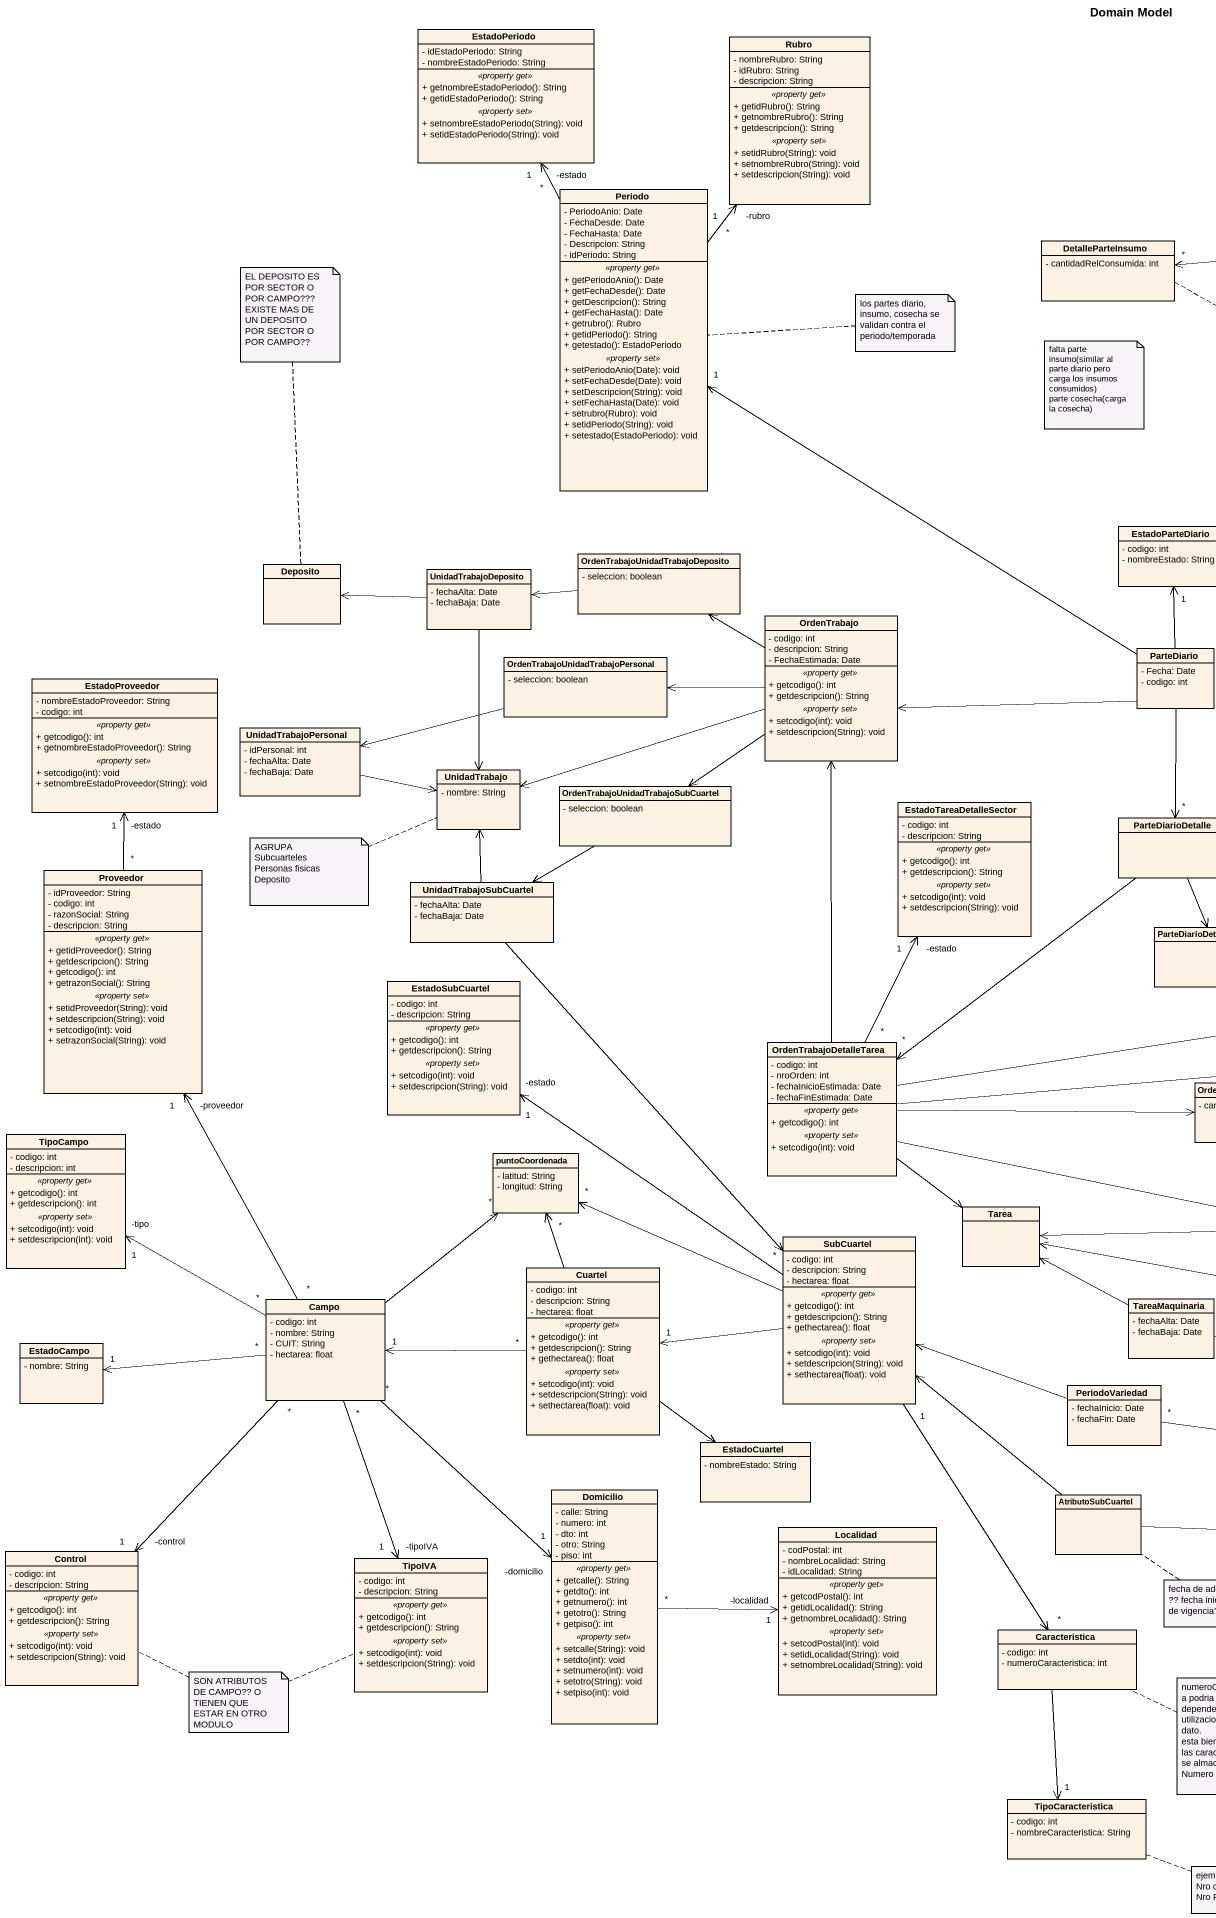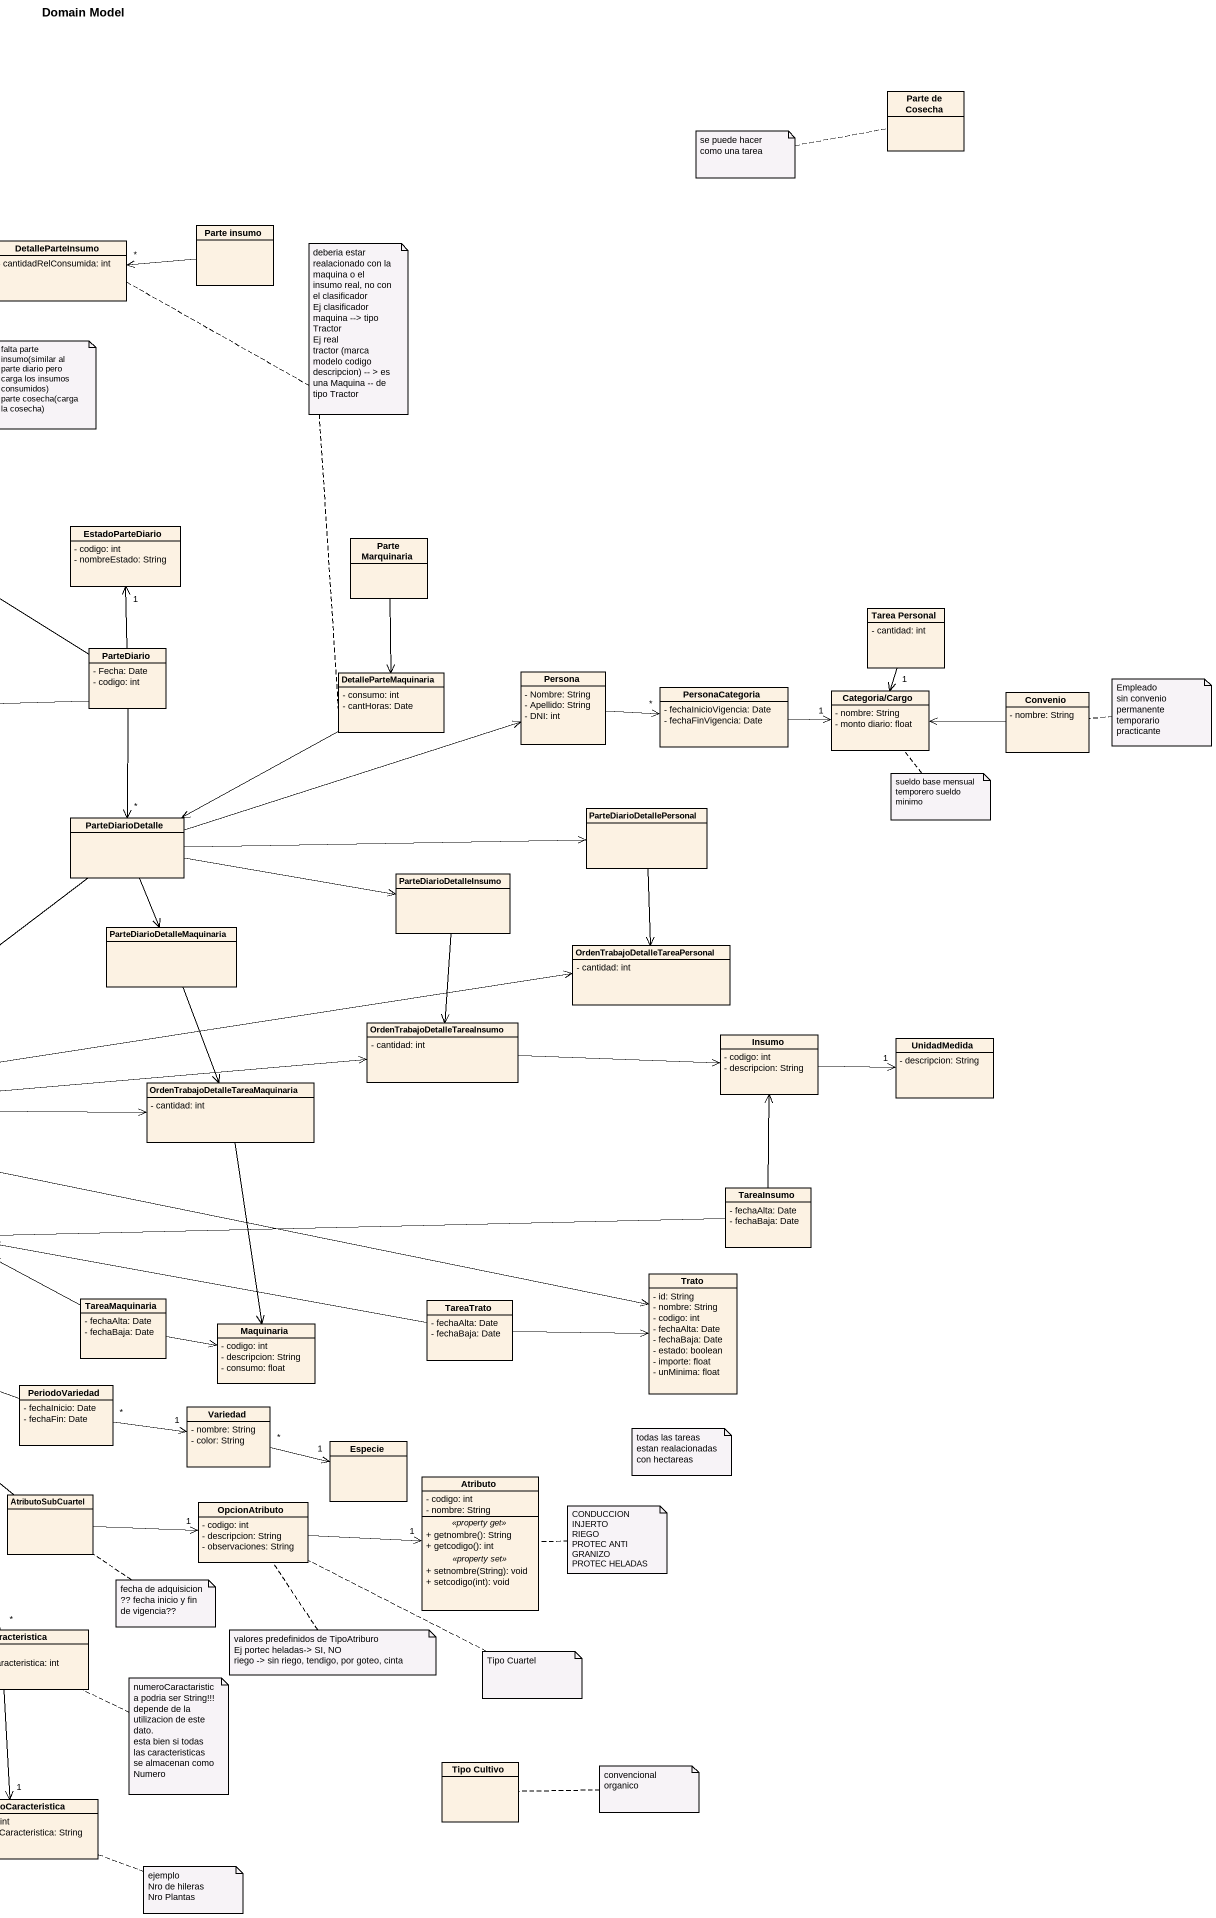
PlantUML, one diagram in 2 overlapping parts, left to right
@startuml
title Domain Model
hide circle
hide empty members
skinparam classAttributeIconSize 0
class EstadoPeriodo {
  - idEstadoPeriodo: String
  - nombreEstadoPeriodo: String
  .. <<property get>> ..
  + getnombreEstadoPeriodo(): String
  + getidEstadoPeriodo(): String
  .. <<property set>> ..
  + setnombreEstadoPeriodo(String): void
  + setidEstadoPeriodo(String): void
}
class Rubro {
  - nombreRubro: String
  - idRubro: String
  - descripcion: String
  .. <<property get>> ..
  + getidRubro(): String
  + getnombreRubro(): String
  + getdescripcion(): String
  .. <<property set>> ..
  + setidRubro(String): void
  + setnombreRubro(String): void
  + setdescripcion(String): void
}
class "Parte de Cosecha" as Parte_de_Cosecha
class Periodo {
  - PeriodoAnio: Date
  - FechaDesde: Date
  - FechaHasta: Date
  - Descripcion: String
  - idPeriodo: String
  .. <<property get>> ..
  + getPeriodoAnio(): Date
  + getFechaDesde(): Date
  + getDescripcion(): String
  + getFechaHasta(): Date
  + getrubro(): Rubro
  + getidPeriodo(): String
  + getestado(): EstadoPeriodo
  .. <<property set>> ..
  + setPeriodoAnio(Date): void
  + setFechaDesde(Date): void
  + setDescripcion(String): void
  + setFechaHasta(Date): void
  + setrubro(Rubro): void
  + setidPeriodo(String): void
  + setestado(EstadoPeriodo): void
}
class "Parte insumo" as Parte_insumo
class DetalleParteInsumo {
  - cantidadRelConsumida: int
}
class EstadoParteDiario {
  - codigo: int
  - nombreEstado: String
}
class Deposito
class UnidadTrabajoDeposito {
  - fechaAlta: Date
  - fechaBaja: Date
}
class "OrdenTrabajoUnidadTrabajoDeposito" as OrdenTrabajoUnidadTrabajoDep {
  - seleccion: boolean
}
class "Parte Marquinaria" as Parte_Marquinaria
class "Tarea Personal" as Tarea_Personal {
  - cantidad: int
}
class OrdenTrabajo {
  - codigo: int
  - descripcion: String
  - FechaEstimada: Date
  .. <<property get>> ..
  + getcodigo(): int
  + getdescripcion(): String
  .. <<property set>> ..
  + setcodigo(int): void
  + setdescripcion(String): void
}
class ParteDiario {
  - Fecha: Date
  - codigo: int
}
class EstadoProveedor {
  - nombreEstadoProveedor: String
  - codigo: int
  .. <<property get>> ..
  + getcodigo(): int
  + getnombreEstadoProveedor(): String
  .. <<property set>> ..
  + setcodigo(int): void
  + setnombreEstadoProveedor(String): void
}
class "OrdenTrabajoUnidadTrabajoPersonal" as OrdenTrabajoUnidadTrabajoPer {
  - seleccion: boolean
}
class DetalleParteMaquinaria {
  - consumo: int
  - cantHoras: Date
}
class Persona {
  - Nombre: String
  - Apellido: String
  - DNI: int
}
class PersonaCategoria {
  - fechaInicioVigencia: Date
  - fechaFinVigencia: Date
}
class UnidadTrabajoPersonal {
  - idPersonal: int
  - fechaAlta: Date
  - fechaBaja: Date
}
class "Categoria/Cargo" as Categoria_Cargo {
  - nombre: String
  - monto diario: float
}
class Convenio {
  - nombre: String
}
class UnidadTrabajo {
  - nombre: String
}
class "OrdenTrabajoUnidadTrabajoSubCuartel" as OrdenTrabajoUnidadTrabajoSub {
  - seleccion: boolean
}
class EstadoTareaDetalleSector {
  - codigo: int
  - descripcion: String
  .. <<property get>> ..
  + getcodigo(): int
  + getdescripcion(): String
  .. <<property set>> ..
  + setcodigo(int): void
  + setdescripcion(String): void
}
class ParteDiarioDetalle
class ParteDiarioDetallePersonal
class Proveedor {
  - idProveedor: String
  - codigo: int
  - razonSocial: String
  - descripcion: String
  .. <<property get>> ..
  + getidProveedor(): String
  + getdescripcion(): String
  + getcodigo(): int
  + getrazonSocial(): String
  .. <<property set>> ..
  + setidProveedor(String): void
  + setdescripcion(String): void
  + setcodigo(int): void
  + setrazonSocial(String): void
}
class UnidadTrabajoSubCuartel {
  - fechaAlta: Date
  - fechaBaja: Date
}
class ParteDiarioDetalleInsumo
class ParteDiarioDetalleMaquinaria
class "OrdenTrabajoDetalleTareaPersonal" as OrdenTrabajoDetalleTareaPers {
  - cantidad: int
}
class EstadoSubCuartel {
  - codigo: int
  - descripcion: String
  .. <<property get>> ..
  + getcodigo(): int
  + getdescripcion(): String
  .. <<property set>> ..
  + setcodigo(int): void
  + setdescripcion(String): void
}
class "OrdenTrabajoDetalleTareaInsumo" as OrdenTrabajoDetalleTareaInsu {
  - cantidad: int
}
class Insumo {
  - codigo: int
  - descripcion: String
}
class UnidadMedida {
  - descripcion: String
}
class OrdenTrabajoDetalleTarea {
  - codigo: int
  - nroOrden: int
  - fechaInicioEstimada: Date
  - fechaFinEstimada: Date
  .. <<property get>> ..
  + getcodigo(): int
  .. <<property set>> ..
  + setcodigo(int): void
}
class "OrdenTrabajoDetalleTareaMaquinaria" as OrdenTrabajoDetalleTareaMaqu {
  - cantidad: int
}
class TipoCampo {
  - codigo: int
  - descripcion: int
  .. <<property get>> ..
  + getcodigo(): int
  + getdescripcion(): int
  .. <<property set>> ..
  + setcodigo(int): void
  + setdescripcion(int): void
}
class puntoCoordenada {
  - latitud: String
  - longitud: String
}
class TareaInsumo {
  - fechaAlta: Date
  - fechaBaja: Date
}
class Tarea
class Cuartel {
  - codigo: int
  - descripcion: String
  - hectarea: float
  .. <<property get>> ..
  + getcodigo(): int
  + getdescripcion(): String
  + gethectarea(): float
  .. <<property set>> ..
  + setcodigo(int): void
  + setdescripcion(String): void
  + sethectarea(float): void
}
class SubCuartel {
  - codigo: int
  - descripcion: String
  - hectarea: float
  .. <<property get>> ..
  + getcodigo(): int
  + getdescripcion(): String
  + gethectarea(): float
  .. <<property set>> ..
  + setcodigo(int): void
  + setdescripcion(String): void
  + sethectarea(float): void
}
class Campo {
  - codigo: int
  - nombre: String
  - CUIT: String
  - hectarea: float
}
class TareaMaquinaria {
  - fechaAlta: Date
  - fechaBaja: Date
}
class TareaTrato {
  - fechaAlta: Date
  - fechaBaja: Date
}
class Trato {
  - id: String
  - nombre: String
  - codigo: int
  - fechaAlta: Date
  - fechaBaja: Date
  - estado: boolean
  - importe: float
  - unMinima: float
}
class EstadoCampo {
  - nombre: String
}
class Maquinaria {
  - codigo: int
  - descripcion: String
  - consumo: float
}
class PeriodoVariedad {
  - fechaInicio: Date
  - fechaFin: Date
}
class Variedad {
  - nombre: String
  - color: String
}
class EstadoCuartel {
  - nombreEstado: String
}
class Especie
class Domicilio {
  - calle: String
  - numero: int
  - dto: int
  - otro: String
  - piso: int
  .. <<property get>> ..
  + getcalle(): String
  + getdto(): int
  + getnumero(): int
  + getotro(): String
  + getpiso(): int
  .. <<property set>> ..
  + setcalle(String): void
  + setdto(int): void
  + setnumero(int): void
  + setotro(String): void
  + setpiso(int): void
}
class AtributoSubCuartel
class OpcionAtributo {
  - codigo: int
  - descripcion: String
  - observaciones: String
}
class Atributo {
  - codigo: int
  - nombre: String
  .. <<property get>> ..
  + getnombre(): String
  + getcodigo(): int
  .. <<property set>> ..
  + setnombre(String): void
  + setcodigo(int): void
}
class Localidad {
  - codPostal: int
  - nombreLocalidad: String
  - idLocalidad: String
  .. <<property get>> ..
  + getcodPostal(): int
  + getidLocalidad(): String
  + getnombreLocalidad(): String
  .. <<property set>> ..
  + setcodPostal(int): void
  + setidLocalidad(String): void
  + setnombreLocalidad(String): void
}
class "Control" as Control_ {
  - codigo: int
  - descripcion: String
  .. <<property get>> ..
  + getcodigo(): int
  + getdescripcion(): String
  .. <<property set>> ..
  + setcodigo(int): void
  + setdescripcion(String): void
}
class TipoIVA {
  - codigo: int
  - descripcion: String
  .. <<property get>> ..
  + getcodigo(): int
  + getdescripcion(): String
  .. <<property set>> ..
  + setcodigo(int): void
  + setdescripcion(String): void
}
class Caracteristica {
  - codigo: int
  - numeroCaracteristica: int
}
class "Tipo Cultivo" as Tipo_Cultivo
class TipoCaracteristica {
  - codigo: int
  - nombreCaracteristica: String
}
Periodo "*" -up-> "-estado\n1" EstadoPeriodo
Periodo "*" -up-> "-rubro\n1" Rubro
Parte_insumo -left-> "*" DetalleParteInsumo
UnidadTrabajoDeposito -left-> Deposito
UnidadTrabajoDeposito --> UnidadTrabajo
OrdenTrabajoUnidadTrabajoDep -left-> UnidadTrabajoDeposito
Parte_Marquinaria --> DetalleParteMaquinaria
Tarea_Personal --> "1" Categoria_Cargo
OrdenTrabajo -up-> OrdenTrabajoUnidadTrabajoDep
OrdenTrabajo -left-> OrdenTrabajoUnidadTrabajoPer
OrdenTrabajo -left-> UnidadTrabajo
OrdenTrabajo --> OrdenTrabajoUnidadTrabajoSub
ParteDiario -up-> "1" Periodo
ParteDiario -up-> "1" EstadoParteDiario
ParteDiario -left-> OrdenTrabajo
ParteDiario --> "*" ParteDiarioDetalle
OrdenTrabajoUnidadTrabajoPer -left-> UnidadTrabajoPersonal
DetalleParteMaquinaria -left-> ParteDiarioDetalle
Persona -right-> "*" PersonaCategoria
PersonaCategoria -right-> "1" Categoria_Cargo
UnidadTrabajoPersonal -right-> UnidadTrabajo
Convenio -left-> Categoria_Cargo
OrdenTrabajoUnidadTrabajoSub -left-> UnidadTrabajoSubCuartel
ParteDiarioDetalle -right-> Persona
ParteDiarioDetalle -right-> ParteDiarioDetallePersonal
ParteDiarioDetalle -right-> ParteDiarioDetalleInsumo
ParteDiarioDetalle --> ParteDiarioDetalleMaquinaria
ParteDiarioDetalle --> "*" OrdenTrabajoDetalleTarea
ParteDiarioDetallePersonal --> OrdenTrabajoDetalleTareaPers
Proveedor "*" -up-> "-estado\n1" EstadoProveedor
UnidadTrabajoSubCuartel -up-> UnidadTrabajo
UnidadTrabajoSubCuartel --> SubCuartel
ParteDiarioDetalleInsumo --> OrdenTrabajoDetalleTareaInsu
ParteDiarioDetalleMaquinaria --> OrdenTrabajoDetalleTareaMaqu
OrdenTrabajoDetalleTareaInsu -right-> Insumo
Insumo -right-> "1" UnidadMedida
OrdenTrabajoDetalleTarea -up-> OrdenTrabajo
OrdenTrabajoDetalleTarea "*" -up-> "-estado\n1" EstadoTareaDetalleSector
OrdenTrabajoDetalleTarea -right-> OrdenTrabajoDetalleTareaPers
OrdenTrabajoDetalleTarea -right-> OrdenTrabajoDetalleTareaInsu
OrdenTrabajoDetalleTarea -right-> OrdenTrabajoDetalleTareaMaqu
OrdenTrabajoDetalleTarea --> Tarea
OrdenTrabajoDetalleTarea -right-> Trato
OrdenTrabajoDetalleTareaMaqu --> Maquinaria
TareaInsumo -up-> Insumo
TareaInsumo -left-> Tarea
Cuartel -up-> "*" puntoCoordenada
Cuartel "*" -left-> "1" Campo
Cuartel --> EstadoCuartel
SubCuartel "*" -up-> "-estado\n1" EstadoSubCuartel
SubCuartel -left-> "*" puntoCoordenada
SubCuartel -left-> "1" Cuartel
SubCuartel "1" --> "*" Caracteristica
Campo "*" -up-> "-proveedor\n1" Proveedor
Campo "*" -left-> "-tipo\n1" TipoCampo
Campo -up-> "*" puntoCoordenada
Campo "*" -left-> "1" EstadoCampo
Campo "*" --> "-domicilio\n1" Domicilio
Campo "*" --> "-control\n1" Control_
Campo "*" --> "-tipoIVA\n1" TipoIVA
TareaMaquinaria -left-> Tarea
TareaMaquinaria -right-> Maquinaria
TareaTrato -left-> Tarea
TareaTrato -right-> Trato
PeriodoVariedad -left-> SubCuartel
PeriodoVariedad "*" -right-> "1" Variedad
Variedad "*" -right-> "1" Especie
Domicilio "*" -right-> "-localidad\n1" Localidad
AtributoSubCuartel -up-> SubCuartel
AtributoSubCuartel -right-> "1" OpcionAtributo
OpcionAtributo -right-> "1" Atributo
Caracteristica --> "1" TipoCaracteristica
note left of Parte_de_Cosecha : se puede hacer como una tarea
note as N2
  deberia estar realacionado con la maquina o el insumo real, no con el clasificador
  Ej clasificador
  maquina --> tipo Tractor
  Ej real
  tractor (marca modelo codigo descripcion) ~-- > es una Maquina ~-- de tipo Tractor
end note
N2 .. DetalleParteInsumo
N2 .. DetalleParteMaquinaria
note top of Deposito : EL DEPOSITO ES POR SECTOR O POR CAMPO??? EXISTE MAS DE UN DEPOSITO POR SECTOR O POR CAMPO??
note right of Periodo : los partes diario, insumo, cosecha se validan contra el periodo/temporada
note as N5
  falta parte insumo(similar al parte diario pero carga los insumos consumidos)
  parte cosecha(carga la cosecha)
end note
note right of Convenio
  Empleado
  sin convenio
  permanente
  temporario
  practicante
end note
note bottom of Categoria_Cargo
  sueldo base mensual
  temporero sueldo minimo
end note
note left of UnidadTrabajo
  AGRUPA
  Subcuarteles
  Personas fisicas
  Deposito
end note
note as N9
  todas las tareas estan realacionadas con hectareas
end note
note right of Atributo
  CONDUCCION
  INJERTO
  RIEGO
  PROTEC ANTI GRANIZO
  PROTEC HELADAS
end note
note bottom of AtributoSubCuartel : fecha de adquisicion ?? fecha inicio y fin de vigencia??
note bottom of OpcionAtributo
  valores predefinidos de TipoAtriburo
  Ej portec heladas-> SI, NO
  riego -> sin riego, tendigo, por goteo, cinta
end note
note right of OpcionAtributo : Tipo Cuartel
note as N14
  SON ATRIBUTOS DE CAMPO?? O TIENEN QUE ESTAR EN OTRO MODULO
end note
N14 .. TipoIVA
N14 .. Control_
note right of Caracteristica
  numeroCaractaristica podria ser String!!!
  depende de la utilizacion de este dato.
  esta bien si todas las caracteristicas se almacenan como Numero
end note
note right of Tipo_Cultivo
  convencional
  organico
end note
note right of TipoCaracteristica
  ejemplo
  Nro de hileras
  Nro Plantas
end note
@enduml
